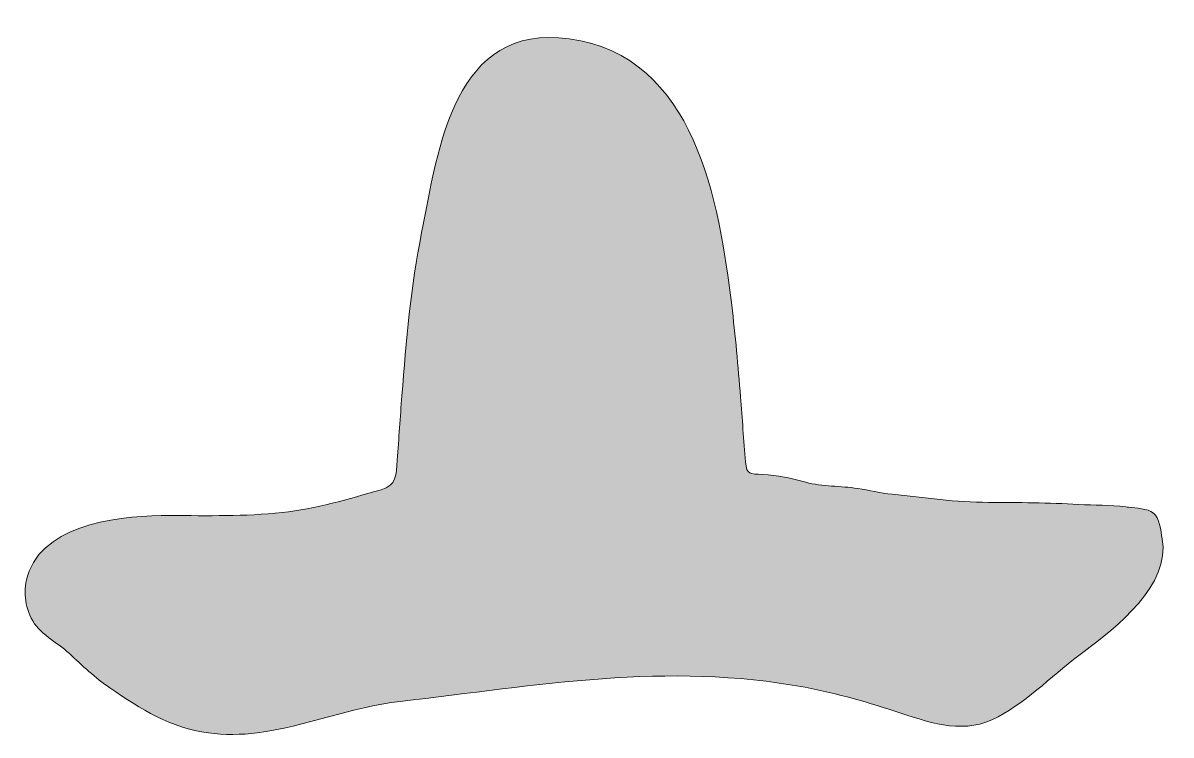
# Model space of a CAD drawing. Header units: inches. Extents: x 0 to 102, y 0 to 64.
import ezdxf

# ---------------------------------------------------------------- set-up
doc = ezdxf.new("R2010")
doc.units = ezdxf.units.IN
doc.header["$MEASUREMENT"] = 0
doc.layers.add('Layer 1', color=7, linetype='Continuous')

msp = doc.modelspace()

# ---------------------------------------------------------------- hatches: boundary and pattern name
at = {"layer": 'Layer 1', "true_color": 0xd67028}
h = msp.add_hatch(color=32, dxfattribs=at)
h.dxf.hatch_style = 2
edge = h.paths.add_edge_path()
edge.add_spline(control_points=[(3.95, 7.23), (5.09, 6.16), (6.28, 5.04), (7.57, 4.16), (10.32, 2.27), (13.01, 0.58), (16.38, 0.13), (17.75, -0.05), (19.34, -0.04), (20.71, 0.14), (25.04, 0.71), (29.13, 2.45), (33.48, 2.95), (45.79, 4.37), (57.25, 6.51), (69.63, 4.21), (72.53, 3.67), (75.37, 2.83), (78.17, 1.91), (81.13, 0.93), (83.95, -0.01), (86.86, 1.57), (89.68, 3.1), (91.97, 5.52), (94.54, 7.41), (97.39, 9.51), (102.31, 13.4), (101.51, 17.48), (101.37, 18.23), (101.31, 19.33), (100.74, 19.78), (100.2, 20.19), (99.16, 20.22), (98.52, 20.3), (98.43, 20.31), (98.35, 20.32), (98.26, 20.33), (96.86, 20.49), (95.45, 20.47), (94.05, 20.55), (91.38, 20.68), (88.68, 20.73), (86.01, 20.73), (83.12, 20.73), (80.25, 21.15), (77.4, 21.45), (76.38, 21.56), (75.36, 21.81), (74.33, 21.97), (72.8, 22.21), (71.2, 22.12), (69.7, 22.53), (68.44, 22.89), (67.15, 23.14), (65.84, 23.22), (64.71, 23.3), (64.42, 23.15), (64.31, 24.34), (64.12, 26.27), (64.05, 28.22), (63.88, 30.16), (63.65, 32.89), (63.41, 35.63), (63.08, 38.36), (61.97, 47.55), (59.84, 60.6), (48.58, 62.14), (38.3, 63.55), (36.89, 52.43), (35.4, 44.83), (34.45, 40.02), (34.01, 35.14), (33.64, 30.26), (33.49, 28.35), (33.36, 26.43), (33.23, 24.51), (33.13, 23.15), (33.18, 22.26), (31.78, 21.86), (28.88, 21.02), (25.96, 20.15), (22.94, 19.82), (19.65, 19.46), (16.29, 19.55), (12.95, 19.55), (8.89, 19.55), (2.1, 18.99), (0.36, 14.58), (-0.19, 13.19), (-0.09, 11.74), (0.54, 10.39), (1.2, 8.99), (2.85, 8.26), (3.95, 7.23)], knot_values=[0, 0, 0, 0, 1, 1, 1, 2, 2, 2, 3, 3, 3, 4, 4, 4, 5, 5, 5, 6, 6, 6, 7, 7, 7, 8, 8, 8, 9, 9, 9, 10, 10, 10, 11, 11, 11, 12, 12, 12, 13, 13, 13, 14, 14, 14, 15, 15, 15, 16, 16, 16, 17, 17, 17, 18, 18, 18, 19, 19, 19, 20, 20, 20, 21, 21, 21, 22, 22, 22, 23, 23, 23, 24, 24, 24, 25, 25, 25, 26, 26, 26, 27, 27, 27, 28, 28, 28, 29, 29, 29, 30, 30, 30, 31, 31, 31, 31], degree=3, periodic=1)

# ---------------------------------------------------------------- linework, layer by layer
at = {"layer": 'Layer 1', "lineweight": 0}
msp.add_open_spline([(3.95, 7.23), (5.09, 6.16), (6.28, 5.04), (7.57, 4.16), (10.32, 2.27), (13.01, 0.58), (16.38, 0.13), (17.75, -0.05), (19.34, -0.04), (20.71, 0.14), (25.04, 0.71), (29.13, 2.45), (33.48, 2.95), (45.79, 4.37), (57.25, 6.51), (69.63, 4.21), (72.53, 3.67), (75.37, 2.83), (78.17, 1.91), (81.13, 0.93), (83.95, -0.01), (86.86, 1.57), (89.68, 3.1), (91.97, 5.52), (94.54, 7.41), (97.39, 9.51), (102.31, 13.4), (101.51, 17.48), (101.37, 18.23), (101.31, 19.33), (100.74, 19.78), (100.2, 20.19), (99.16, 20.22), (98.52, 20.3), (98.43, 20.31), (98.35, 20.32), (98.26, 20.33), (96.86, 20.49), (95.45, 20.47), (94.05, 20.55), (91.38, 20.68), (88.68, 20.73), (86.01, 20.73), (83.12, 20.73), (80.25, 21.15), (77.4, 21.45), (76.38, 21.56), (75.36, 21.81), (74.33, 21.97), (72.8, 22.21), (71.2, 22.12), (69.7, 22.53), (68.44, 22.89), (67.15, 23.14), (65.84, 23.22), (64.71, 23.3), (64.42, 23.15), (64.31, 24.34), (64.12, 26.27), (64.05, 28.22), (63.88, 30.16), (63.65, 32.89), (63.41, 35.63), (63.08, 38.36), (61.97, 47.55), (59.84, 60.6), (48.58, 62.14), (38.3, 63.55), (36.89, 52.43), (35.4, 44.83), (34.45, 40.02), (34.01, 35.14), (33.64, 30.26), (33.49, 28.35), (33.36, 26.43), (33.23, 24.51), (33.13, 23.15), (33.18, 22.26), (31.78, 21.86), (28.88, 21.02), (25.96, 20.15), (22.94, 19.82), (19.65, 19.46), (16.29, 19.55), (12.95, 19.55), (8.89, 19.55), (2.1, 18.99), (0.36, 14.58), (-0.19, 13.19), (-0.09, 11.74), (0.54, 10.39), (1.2, 8.99), (2.85, 8.26), (3.95, 7.23)], degree=3, knots=[0, 0, 0, 0, 1, 1, 1, 2, 2, 2, 3, 3, 3, 4, 4, 4, 5, 5, 5, 6, 6, 6, 7, 7, 7, 8, 8, 8, 9, 9, 9, 10, 10, 10, 11, 11, 11, 12, 12, 12, 13, 13, 13, 14, 14, 14, 15, 15, 15, 16, 16, 16, 17, 17, 17, 18, 18, 18, 19, 19, 19, 20, 20, 20, 21, 21, 21, 22, 22, 22, 23, 23, 23, 24, 24, 24, 25, 25, 25, 26, 26, 26, 27, 27, 27, 28, 28, 28, 29, 29, 29, 30, 30, 30, 31, 31, 31, 31], dxfattribs=at)

doc.saveas('drawing.dxf')
